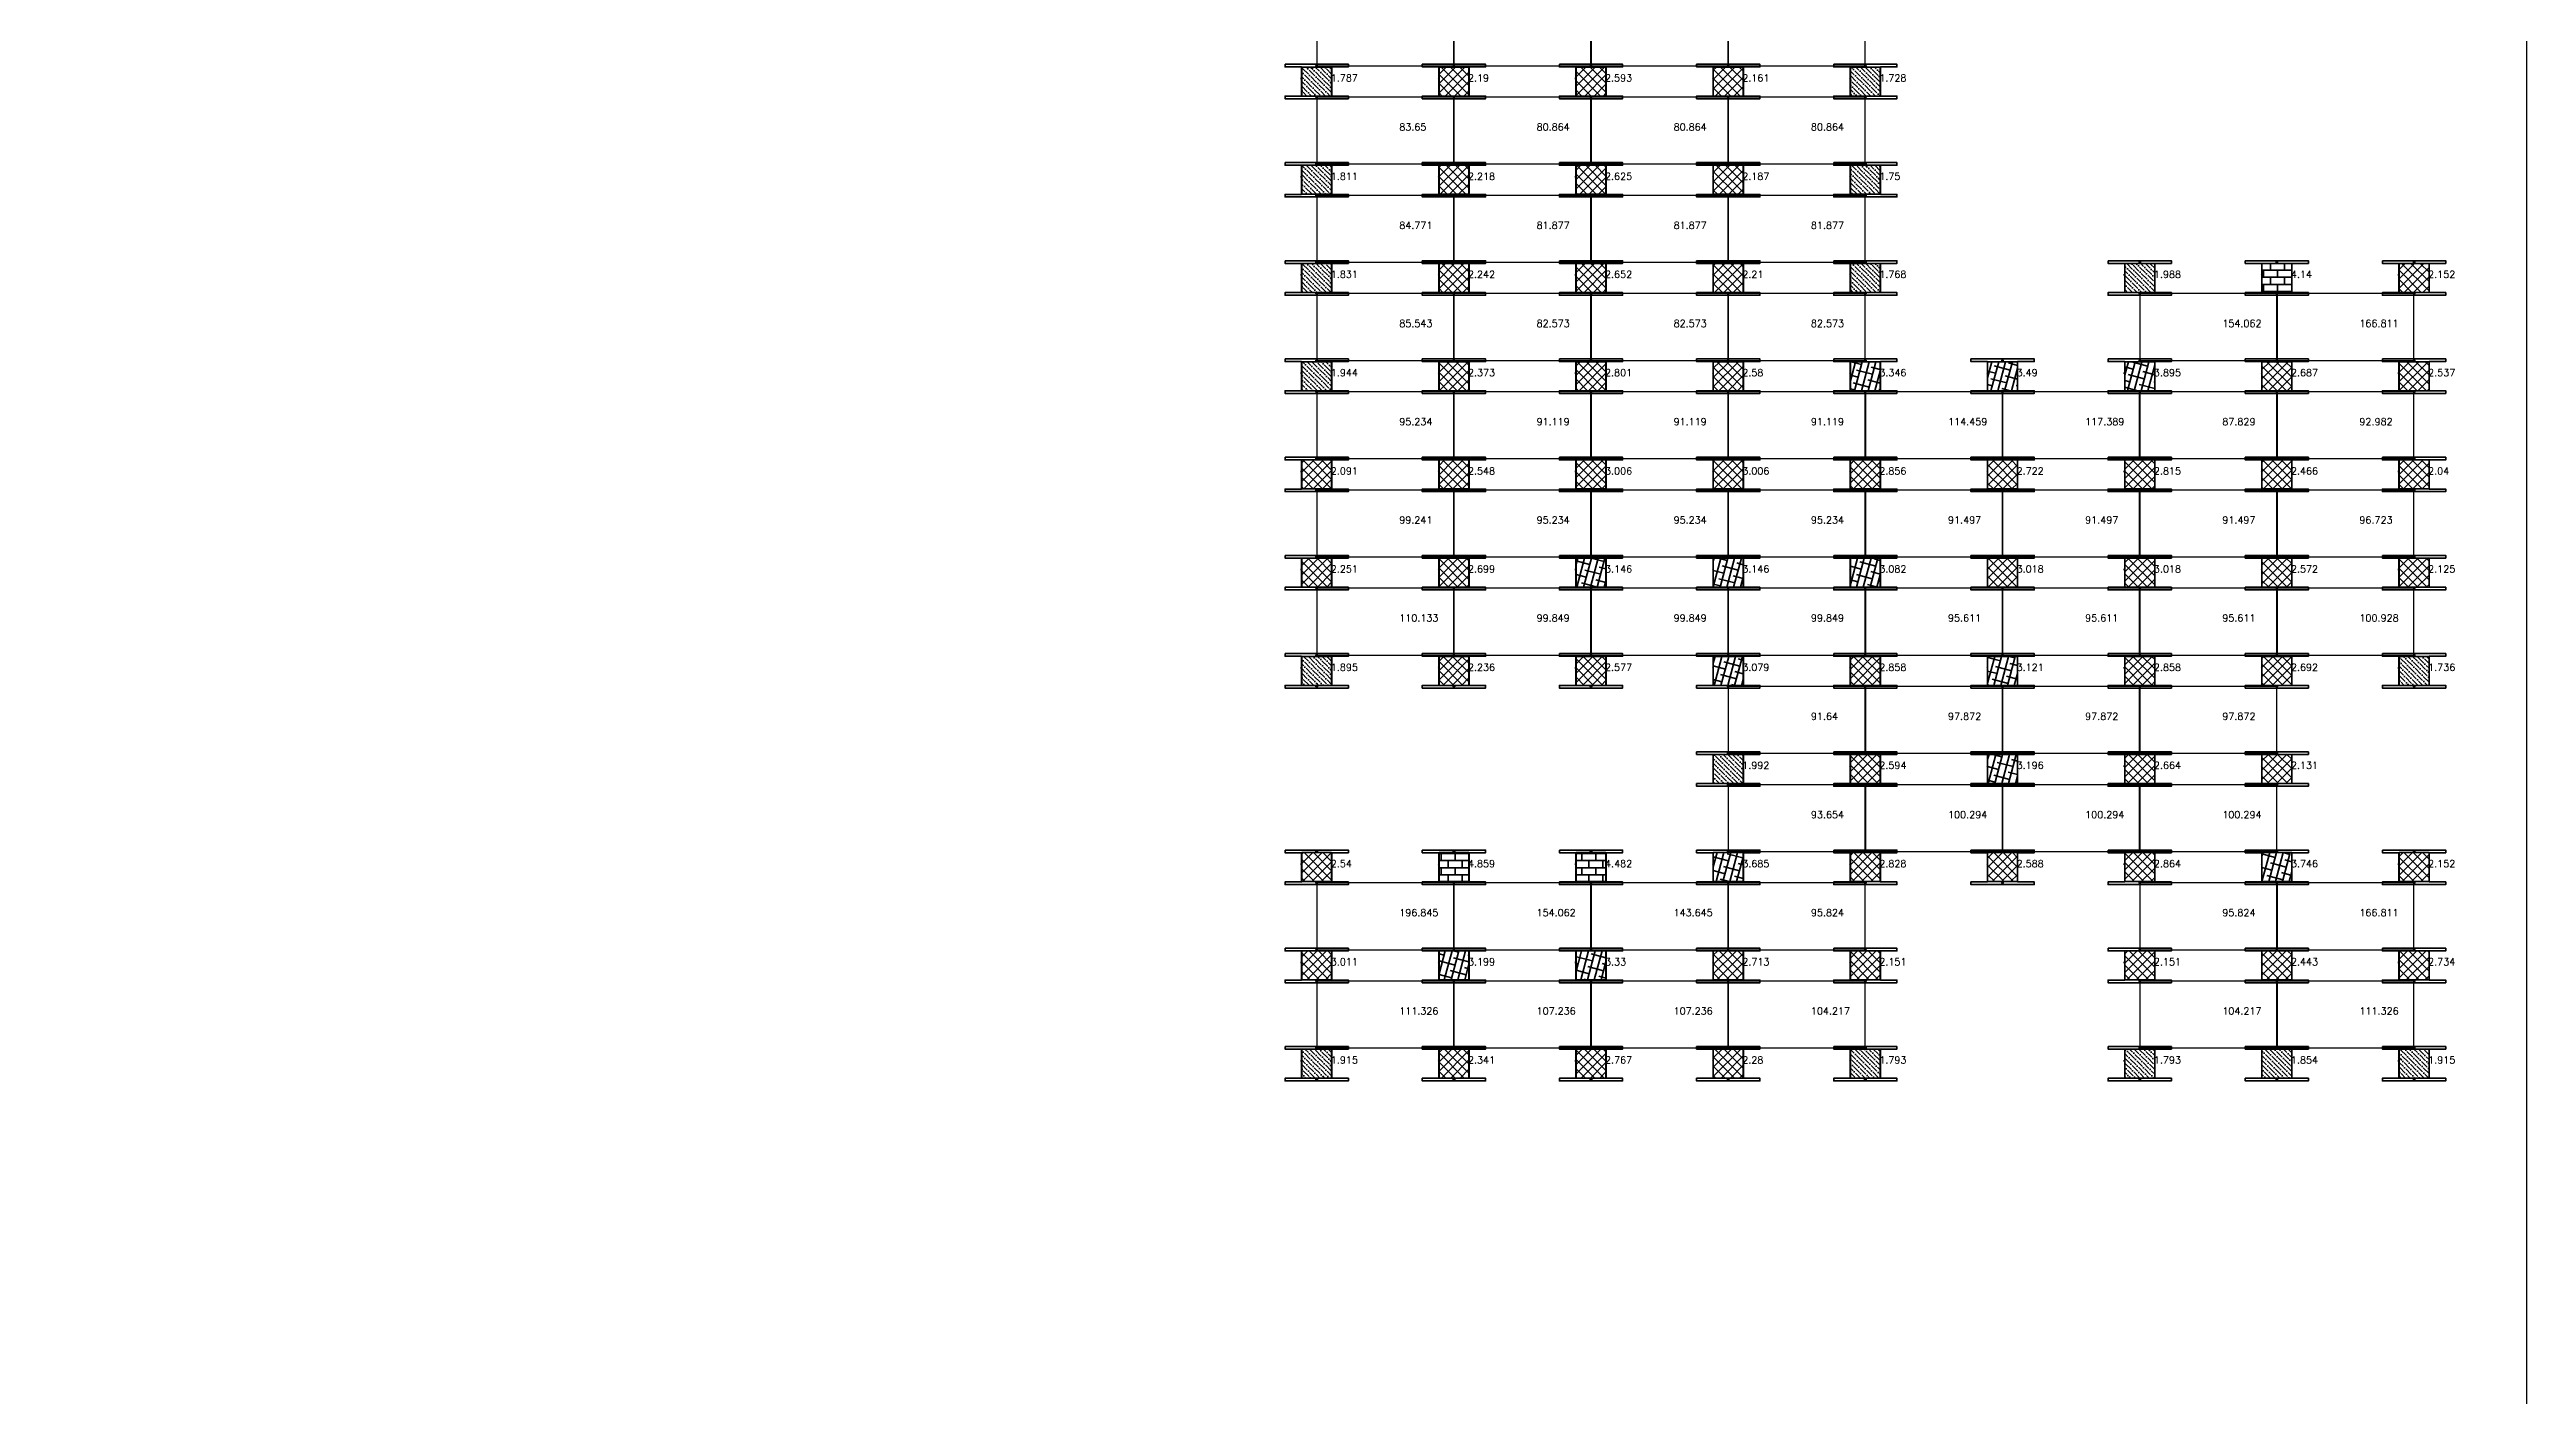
# Model space of a CAD drawing. Header units: inches. Extents: x 3750 to 10146, y -443 to 5941.
# Drawn here: x 8737 to 10146, y 3941 to 4707 of the extents above; entities that cross this region are included whole.
import ezdxf

# ---------------------------------------------------------------- set-up
doc = ezdxf.new("R2010")
doc.units = ezdxf.units.IN
doc.header["$LTSCALE"] = 50
doc.header["$MEASUREMENT"] = 0
for name, color, linetype, lineweight in [('E-PANELS', 140, 'Continuous', 30), ('E2-ECOFEET', 254, 'Continuous', 35), ('E3-ECOFEET', 254, 'Continuous', 35), ('HATCH 2', 140, 'Continuous', 35), ('HATCH 3', 30, 'Continuous', 35), ('HATCH 4', 200, 'Continuous', 35), ('HATCH 5', 2, 'Continuous', 35)]:
    doc.layers.add(name, color=color, linetype=linetype, lineweight=lineweight)
doc.layers.add('EF3 TEXT', color=7, linetype='Continuous', plot=False)
doc.layers.add('IFI PERIMETER', color=221, linetype='FENCE', plot=False)
doc.layers.get('E2-ECOFEET').off()
doc.styles.add('mytext', font='romans.shx')
doc.styles.get("Standard").update_dxf_attribs({"font": 'arial.ttf'})
doc.linetypes.add('FENCE', pattern='A,0.5,-0.1,["X",Standard,S=0.1,R=0,X=-0.035,Y=-0.05],-0.1', length=0.7)

# ---------------------------------------------------------------- blocks, each defined once
blk = doc.blocks.new('EF3_HATCH_2')
at = {"layer": 'HATCH 2'}
h = blk.add_hatch(dxfattribs=at)
h.set_pattern_fill('ANSI36', color=256, scale=15, angle=90)
h.set_pattern_definition([(135, (-119.168, -90.9187), (-3.64602, 0.994369), [4.6875, -0.9375, 0, -0.9375])])
h.paths.add_polyline_path([(-8.5, -8.25), (8.5, -8.25), (8.5, 8.25), (-8.5, 8.25)])
blk.add_lwpolyline([(-8.5, -8.25), (8.5, -8.25), (8.5, 8.25), (-8.5, 8.25)], close=True, dxfattribs=at)
blk = doc.blocks.new('EF3_HATCH_3')
at = {"layer": 'HATCH 3'}
h = blk.add_hatch(dxfattribs=at)
h.set_pattern_fill('ANSI37', color=256, scale=30)
h.set_pattern_definition([(45, (-119.168, -90.9187), (-2.65165, 2.65165), []), (135, (-119.168, -90.9187), (-2.65165, -2.65165), [])])
h.paths.add_polyline_path([(-8.5, -8.25), (8.5, -8.25), (8.5, 8.25), (-8.5, 8.25)])
blk.add_lwpolyline([(-8.5, -8.25), (8.5, -8.25), (8.5, 8.25), (-8.5, 8.25)], close=True, dxfattribs=at)
blk = doc.blocks.new('EF3_HATCH_5')
at = {"layer": 'HATCH 5'}
h = blk.add_hatch(dxfattribs=at)
h.set_pattern_fill('AR-B816', color=256, scale=0.5)
h.set_pattern_definition([(0, (-119.168, -90.9187), (0, 4), []), (90, (-119.168, -90.9187), (-4, 4), [4, -4])])
h.paths.add_polyline_path([(-8.5, -8.25), (8.5, -8.25), (8.5, 8.25), (-8.5, 8.25)])
blk.add_lwpolyline([(-8.5, -8.25), (8.5, -8.25), (8.5, 8.25), (-8.5, 8.25)], close=True, dxfattribs=at)
blk = doc.blocks.new('EF3_HATCH_4')
at = {"layer": 'HATCH 4'}
h = blk.add_hatch(dxfattribs=at)
h.set_pattern_fill('ANSI38', color=256, scale=30, angle=30)
h.set_pattern_definition([(75, (-119.168, -90.9187), (-3.62222, 0.97057), []), (165, (-119.168, -90.9187), (-8.215015, -1.68108), [9.375, -5.625])])
h.paths.add_polyline_path([(-8.5, -8.25), (8.5, -8.25), (8.5, 8.25), (-8.5, 8.25)])
blk.add_lwpolyline([(-8.5, -8.25), (8.5, -8.25), (8.5, 8.25), (-8.5, 8.25)], close=True, dxfattribs=at)
blk = doc.blocks.new('YINGLI 305W 10DEG')
at = {"layer": 'E-PANELS'}
blk.add_lwpolyline([(0, 0), (77.56, 0), (77.56, -38.4), (0, -38.4)], close=True, dxfattribs=at)
blk = doc.blocks.new('EF3')
at = {"layer": 'E3-ECOFEET', "color": 5}
for points in [[(0, 0), (0, -1.5), (9.4, -1.5), (9.4, -18.1), (0, -18.1), (0, -19.6), (36, -19.6), (36, -18.1), (26.6, -18.1), (26.6, -1.5), (36, -1.5), (36, 0), (0, 0)], [(8.8, -8.1), (8.9, -8.1)]]:
    blk.add_lwpolyline(points, dxfattribs=at)
at = {"layer": 'E3-ECOFEET'}
for points in [[(17.2, -1), (17.8, -1), (17.8, -0.5)], [(18.2, -0.5), (18.2, -1), (18.8, -1)], [(17.2, -18.5), (17.8, -18.5), (17.8, -19)], [(18.2, -19), (18.2, -18.5), (18.8, -18.5)]]:
    blk.add_lwpolyline(points, dxfattribs=at)

msp = doc.modelspace()

# ---------------------------------------------------------------- linework, layer by layer
at = {"layer": 'IFI PERIMETER'}
msp.add_lwpolyline([(10146.5, -226.8), (3896.1, -226.8), (3896.1, 5941.5), (10146.5, 5941.5)], close=True, dxfattribs=at)

# ---------------------------------------------------------------- block references
at = {"layer": 'E-PANELS'}
for p in [(9458.2, 4735.7, -1022.9), (9536.3, 4735.7, -1022.9), (9614.4, 4735.7, -1022.9), (9692.4, 4735.7, -1022.9), (9458.2, 4679.8, -1022.9), (9536.3, 4679.8, -1022.9), (9614.4, 4679.8, -1022.9), (9692.4, 4679.8, -1022.9), (9458.2, 4623.9, -1022.9), (9536.3, 4623.9, -1022.9), (9614.4, 4623.9, -1022.9), (9692.4, 4623.9, -1022.9), (9458.2, 4568, -1022.9), (9536.3, 4568, -1022.9), (9614.4, 4568, -1022.9), (9692.4, 4568, -1022.9), (9926.6, 4568, -1022.9), (10004.7, 4568, -1022.9), (9458.2, 4512.1, -1022.9), (9536.3, 4512.1, -1022.9), (9614.4, 4512.1, -1022.9), (9692.4, 4512.1, -1022.9), (9770.5, 4512.1, -1022.9), (9848.5, 4512.1, -1022.9), (9926.6, 4512.1, -1022.9), (10004.7, 4512.1, -1022.9), (9458.2, 4456.2, -1022.9), (9536.3, 4456.2, -1022.9), (9614.4, 4456.2, -1022.9), (9692.4, 4456.2, -1022.9), (9770.5, 4456.2, -1022.9), (9848.5, 4456.2, -1022.9), (9926.6, 4456.2, -1022.9), (10004.7, 4456.2, -1022.9), (9458.2, 4400.3, -1022.9), (9536.3, 4400.3, -1022.9), (9614.4, 4400.3, -1022.9), (9692.4, 4400.3, -1022.9), (9770.5, 4400.3, -1022.9), (9848.5, 4400.3, -1022.9), (9926.6, 4400.3, -1022.9), (10004.7, 4400.3, -1022.9), (9692.4, 4344.4, -1022.9), (9770.5, 4344.4, -1022.9), (9848.5, 4344.4, -1022.9), (9926.6, 4344.4, -1022.9), (9692.4, 4288.5, -1022.9), (9770.5, 4288.5, -1022.9), (9848.5, 4288.5, -1022.9), (9926.6, 4288.5, -1022.9), (9458.2, 4232.6, -1022.9), (9536.3, 4232.6, -1022.9), (9614.4, 4232.6, -1022.9), (9692.4, 4232.6, -1022.9), (9926.6, 4232.6, -1022.9), (10004.7, 4232.6, -1022.9), (9458.2, 4176.7, -1022.9), (9536.3, 4176.7, -1022.9), (9614.4, 4176.7, -1022.9), (9692.4, 4176.7, -1022.9), (9926.6, 4176.7, -1022.9), (10004.7, 4176.7, -1022.9)]:
    msp.add_blockref('YINGLI 305W 10DEG', p, dxfattribs=at)
at = {"layer": 'E2-ECOFEET'}
for p in [(9440, 4698.3, -1022.9), (9518.1, 4698.3, -1022.9), (9596.1, 4698.3, -1022.9), (9674.2, 4698.3, -1022.9), (9752.2, 4698.3, -1022.9), (9440, 4642.4, -1022.9), (9518.1, 4642.4, -1022.9), (9596.1, 4642.4, -1022.9), (9674.2, 4642.4, -1022.9), (9752.2, 4642.4, -1022.9), (9440, 4586.5, -1022.9), (9518.1, 4586.5, -1022.9), (9596.1, 4586.5, -1022.9), (9674.2, 4586.5, -1022.9), (9752.2, 4586.5, -1022.9), (9908.4, 4586.5, -1022.9), (9986.4, 4586.5, -1022.9), (10064.5, 4586.5, -1022.9), (9440, 4530.6, -1022.9), (9518.1, 4530.6, -1022.9), (9596.1, 4530.6, -1022.9), (9674.2, 4530.6, -1022.9), (9752.2, 4530.6, -1022.9), (9830.3, 4530.6, -1022.9), (9908.4, 4530.6, -1022.9), (9986.4, 4530.6, -1022.9), (10064.5, 4530.6, -1022.9), (9440, 4474.7, -1022.9), (9518.1, 4474.7, -1022.9), (9596.1, 4474.7, -1022.9), (9674.2, 4474.7, -1022.9), (9752.2, 4474.7, -1022.9), (9830.3, 4474.7, -1022.9), (9908.4, 4474.7, -1022.9), (9986.4, 4474.7, -1022.9), (10064.5, 4474.7, -1022.9), (9440, 4418.8, -1022.9), (9518.1, 4418.8, -1022.9), (9596.1, 4418.8, -1022.9), (9674.2, 4418.8, -1022.9), (9752.2, 4418.8, -1022.9), (9830.3, 4418.8, -1022.9), (9908.4, 4418.8, -1022.9), (9986.4, 4418.8, -1022.9), (10064.5, 4418.8, -1022.9), (9440, 4362.9, -1022.9), (9518.1, 4362.9, -1022.9), (9596.1, 4362.9, -1022.9), (9674.2, 4362.9, -1022.9), (9752.2, 4362.9, -1022.9), (9830.3, 4362.9, -1022.9), (9908.4, 4362.9, -1022.9), (9986.4, 4362.9, -1022.9), (10064.5, 4362.9, -1022.9), (9674.2, 4307, -1022.9), (9752.2, 4307, -1022.9), (9830.3, 4307, -1022.9), (9908.4, 4307, -1022.9), (9986.4, 4307, -1022.9), (9440, 4251.1, -1022.9), (9518.1, 4251.1, -1022.9), (9596.1, 4251.1, -1022.9), (9674.2, 4251.1, -1022.9), (9752.2, 4251.1, -1022.9), (9830.3, 4251.1, -1022.9), (9908.4, 4251.1, -1022.9), (9986.4, 4251.1, -1022.9), (10064.5, 4251.1, -1022.9), (9440, 4195.2, -1022.9), (9518.1, 4195.2, -1022.9), (9596.1, 4195.2, -1022.9), (9674.2, 4195.2, -1022.9), (9752.2, 4195.2, -1022.9), (9908.4, 4195.2, -1022.9), (9986.4, 4195.2, -1022.9), (10064.5, 4195.2, -1022.9), (9440, 4139.3, -1022.9), (9518.1, 4139.3, -1022.9), (9596.1, 4139.3, -1022.9), (9674.2, 4139.3, -1022.9), (9752.2, 4139.3, -1022.9), (9908.4, 4139.3, -1022.9), (9986.4, 4139.3, -1022.9), (10064.5, 4139.3, -1022.9)]:
    msp.add_blockref('EF3', p, dxfattribs=at)
at = {"layer": 'HATCH 2'}
for p in [(9458, 4688.5), (9770.2, 4688.5), (9458, 4632.6), (9770.2, 4632.6), (9458, 4576.7), (9770.2, 4576.7), (9926.4, 4576.7), (9458, 4520.8), (9458, 4353.1), (10082.5, 4353.1), (9692.2, 4297.3), (9458, 4129.6), (9770.2, 4129.6), (9926.4, 4129.6), (10004.4, 4129.6), (10082.5, 4129.6)]:
    msp.add_blockref('EF3_HATCH_2', p, dxfattribs=at)
at = {"layer": 'HATCH 3'}
for p in [(9536.1, 4688.5), (9614.1, 4688.5), (9692.2, 4688.5), (9536.1, 4632.6), (9614.1, 4632.6), (9692.2, 4632.6), (9536.1, 4576.7), (9614.1, 4576.7), (9692.2, 4576.7), (10082.5, 4576.7), (9536.1, 4520.8), (9614.1, 4520.8), (9692.2, 4520.8), (10004.4, 4520.8), (10082.5, 4520.8), (9458, 4464.9), (9536.1, 4464.9), (9614.1, 4464.9), (9692.2, 4464.9), (9770.2, 4464.9), (9848.3, 4464.9), (9926.4, 4464.9), (10004.4, 4464.9), (10082.5, 4464.9), (9458, 4409), (9536.1, 4409), (9848.3, 4409), (9926.4, 4409), (10004.4, 4409), (10082.5, 4409), (9536.1, 4353.1), (9614.1, 4353.1), (9770.2, 4353.1), (9926.4, 4353.1), (10004.4, 4353.1), (9770.2, 4297.3), (9926.4, 4297.3), (10004.4, 4297.3), (9458, 4241.4), (9770.2, 4241.4), (9848.3, 4241.4), (9926.4, 4241.4), (10082.5, 4241.4), (9458, 4185.5), (9692.2, 4185.5), (9770.2, 4185.5), (9926.4, 4185.5), (10004.4, 4185.5), (10082.5, 4185.5), (9536.1, 4129.6), (9614.1, 4129.6), (9692.2, 4129.6)]:
    msp.add_blockref('EF3_HATCH_3', p, dxfattribs=at)
at = {"layer": 'HATCH 4'}
for p in [(9770.2, 4520.8), (9848.3, 4520.8), (9926.4, 4520.8), (9614.1, 4409), (9692.2, 4409), (9770.2, 4409), (9692.2, 4353.1), (9848.3, 4353.1), (9848.3, 4297.3), (9692.2, 4241.4), (10004.4, 4241.4), (9536.1, 4185.5), (9614.1, 4185.5)]:
    msp.add_blockref('EF3_HATCH_4', p, dxfattribs=at)
at = {"layer": 'HATCH 5'}
for p in [(10004.4, 4576.7), (9536.1, 4241.4), (9614.1, 4241.4)]:
    msp.add_blockref('EF3_HATCH_5', p, dxfattribs=at)

# ---------------------------------------------------------------- texts
at = {"layer": 'EF3 TEXT', "style": 'mytext'}
for s, p in [('1.787', (9466, 4688.5)), ('2.19', (9544.1, 4688.5)), ('2.593', (9622.1, 4688.5)), ('2.161', (9700.2, 4688.5)), ('1.728', (9778.2, 4688.5)), ('83.65', (9505, 4660.6)), ('80.864', (9583.1, 4660.6)), ('80.864', (9661.1, 4660.6)), ('80.864', (9739.2, 4660.6)), ('1.811', (9466, 4632.6)), ('2.218', (9544.1, 4632.6)), ('2.625', (9622.1, 4632.6)), ('2.187', (9700.2, 4632.6)), ('1.75', (9778.2, 4632.6)), ('84.771', (9505, 4604.7)), ('81.877', (9583.1, 4604.7)), ('81.877', (9661.1, 4604.7)), ('81.877', (9739.2, 4604.7)), ('1.831', (9466, 4576.7)), ('2.242', (9544.1, 4576.7)), ('2.652', (9622.1, 4576.7)), ('2.21', (9700.2, 4576.7)), ('1.768', (9778.2, 4576.7)), ('1.988', (9934.4, 4576.7)), ('4.14', (10012.4, 4576.7)), ('2.152', (10090.5, 4576.7)), ('85.543', (9505, 4548.8)), ('82.573', (9583.1, 4548.8)), ('82.573', (9661.1, 4548.8)), ('82.573', (9739.2, 4548.8)), ('154.062', (9973.4, 4548.8)), ('166.811', (10051.4, 4548.8)), ('1.944', (9466, 4520.8)), ('2.373', (9544.1, 4520.8)), ('2.801', (9622.1, 4520.8)), ('2.58', (9700.2, 4520.8)), ('3.346', (9778.2, 4520.8)), ('3.49', (9856.3, 4520.8)), ('3.895', (9934.4, 4520.8)), ('2.687', (10012.4, 4520.8)), ('2.537', (10090.5, 4520.8)), ('95.234', (9505, 4492.9)), ('91.119', (9583.1, 4492.9)), ('91.119', (9661.1, 4492.9)), ('91.119', (9739.2, 4492.9)), ('114.459', (9817.3, 4492.9)), ('117.389', (9895.3, 4492.9)), ('87.829', (9973.4, 4492.9)), ('92.982', (10051.4, 4492.9)), ('2.091', (9466, 4464.9)), ('2.548', (9544.1, 4464.9)), ('3.006', (9622.1, 4464.9)), ('3.006', (9700.2, 4464.9)), ('2.856', (9778.2, 4464.9)), ('2.722', (9856.3, 4464.9)), ('2.815', (9934.4, 4464.9)), ('2.466', (10012.4, 4464.9)), ('2.04', (10090.5, 4464.9)), ('99.241', (9505, 4437)), ('95.234', (9583.1, 4437)), ('95.234', (9661.1, 4437)), ('95.234', (9739.2, 4437)), ('91.497', (9817.3, 4437)), ('91.497', (9895.3, 4437)), ('91.497', (9973.4, 4437)), ('96.723', (10051.4, 4437)), ('2.251', (9466, 4409)), ('2.699', (9544.1, 4409)), ('3.146', (9622.1, 4409)), ('3.146', (9700.2, 4409)), ('3.082', (9778.2, 4409)), ('3.018', (9856.3, 4409)), ('3.018', (9934.4, 4409)), ('2.572', (10012.4, 4409)), ('2.125', (10090.5, 4409)), ('110.133', (9505, 4381.1)), ('99.849', (9583.1, 4381.1)), ('99.849', (9661.1, 4381.1)), ('99.849', (9739.2, 4381.1)), ('95.611', (9817.3, 4381.1)), ('95.611', (9895.3, 4381.1)), ('95.611', (9973.4, 4381.1)), ('100.928', (10051.4, 4381.1)), ('1.895', (9466, 4353.1)), ('2.236', (9544.1, 4353.1)), ('2.577', (9622.1, 4353.1)), ('3.079', (9700.2, 4353.1)), ('2.858', (9778.2, 4353.1)), ('3.121', (9856.3, 4353.1)), ('2.858', (9934.4, 4353.1)), ('2.692', (10012.4, 4353.1)), ('1.736', (10090.5, 4353.1)), ('91.64', (9739.2, 4325.2)), ('97.872', (9817.3, 4325.2)), ('97.872', (9895.3, 4325.2)), ('97.872', (9973.4, 4325.2)), ('1.992', (9700.2, 4297.3)), ('2.594', (9778.2, 4297.3)), ('3.196', (9856.3, 4297.3)), ('2.664', (9934.4, 4297.3)), ('2.131', (10012.4, 4297.3)), ('93.654', (9739.2, 4269.3)), ('100.294', (9817.3, 4269.3)), ('100.294', (9895.3, 4269.3)), ('100.294', (9973.4, 4269.3)), ('2.54', (9466, 4241.4)), ('4.859', (9544.1, 4241.4)), ('4.482', (9622.1, 4241.4)), ('3.685', (9700.2, 4241.4)), ('2.828', (9778.2, 4241.4)), ('2.588', (9856.3, 4241.4)), ('2.864', (9934.4, 4241.4)), ('3.746', (10012.4, 4241.4)), ('2.152', (10090.5, 4241.4)), ('196.845', (9505, 4213.4)), ('154.062', (9583.1, 4213.4)), ('143.645', (9661.1, 4213.4)), ('95.824', (9739.2, 4213.4)), ('95.824', (9973.4, 4213.4)), ('166.811', (10051.4, 4213.4)), ('3.011', (9466, 4185.5)), ('3.199', (9544.1, 4185.5)), ('3.33', (9622.1, 4185.5)), ('2.713', (9700.2, 4185.5)), ('2.151', (9778.2, 4185.5)), ('2.151', (9934.4, 4185.5)), ('2.443', (10012.4, 4185.5)), ('2.734', (10090.5, 4185.5)), ('111.326', (9505, 4157.5)), ('107.236', (9583.1, 4157.5)), ('107.236', (9661.1, 4157.5)), ('104.217', (9739.2, 4157.5)), ('104.217', (9973.4, 4157.5)), ('111.326', (10051.4, 4157.5)), ('1.915', (9466, 4129.6)), ('2.341', (9544.1, 4129.6)), ('2.767', (9622.1, 4129.6)), ('2.28', (9700.2, 4129.6)), ('1.793', (9778.2, 4129.6)), ('1.793', (9934.4, 4129.6)), ('1.854', (10012.4, 4129.6)), ('1.915', (10090.5, 4129.6))]:
    msp.add_text(s, height=4, dxfattribs=at).set_placement(p)

doc.saveas('drawing.dxf')
